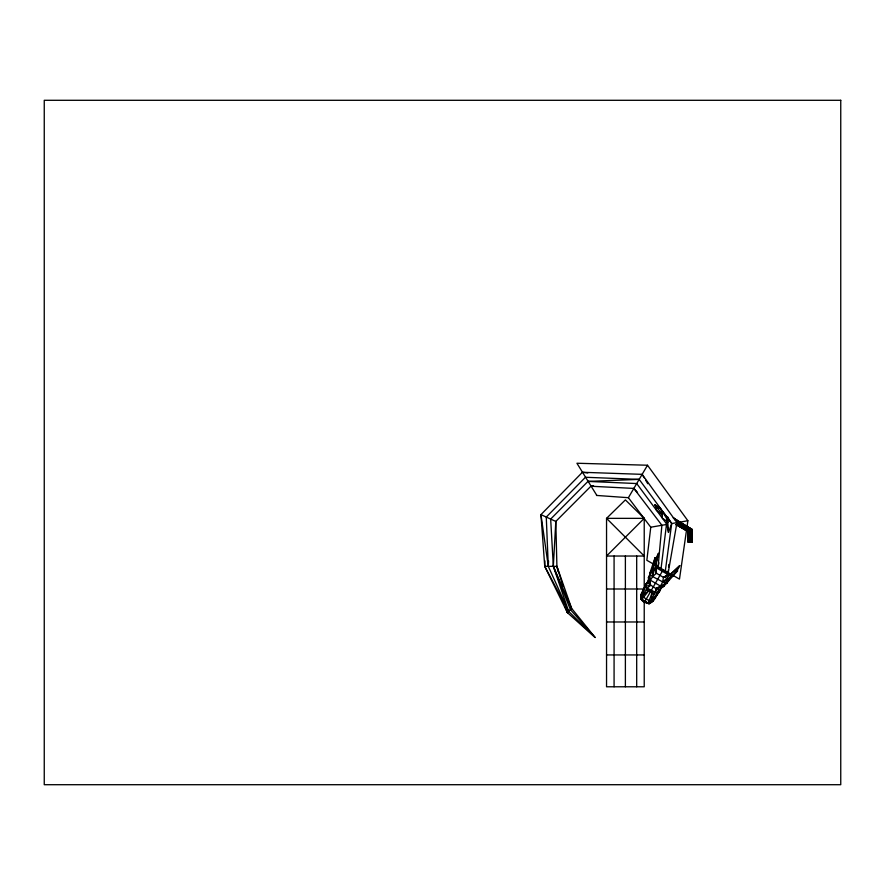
<?xml version="1.0" encoding="UTF-8"?>
<svg xmlns="http://www.w3.org/2000/svg" width="885" height="885" viewBox="0 0 885 885"><rect width="100%" height="100%" fill="white"/><g stroke="black" fill="none" stroke-linecap="round" stroke-linejoin="round"><path stroke-width="1.33" d="M692.192 542.273L691.915 530.447L673.363 517.924L691.993 529.363L692.192 542.273L688.132 542.273L688.165 531.841L688.63 542.273L688.984 535.845M662.367 515.004L656.537 510.335L656.57 507.99M691.694 542.273L691.993 529.363L679.204 522.073M652.179 600.262L652.654 601.081C648.251 600.782 643.76 598.194 641.304 594.521L647.709 582.496L647.178 582.717C643.826 588.879 635.286 600.351 646.769 603.083C653.761 605.163 656.88 594.167 659.878 589.51L652.654 601.081L649.214 603.758L646.769 603.083L648.24 602.984L651.072 600.981L657.931 593.581L655.962 588.614L647.178 582.717L649.247 577.496L648.417 577.839L650.442 585.428L647.167 588.193L640.707 598.835L642.51 600.627L641.857 599.3L642.178 595.848L645.154 586.213L650.442 585.428L649.9 573.082L655.022 557.793L655.099 561.687M642.244 594.532L641.315 593.99L640.707 598.835L649.214 603.758L655.199 592.828L655.962 588.614L660.442 586.036L662.544 582.308L663.507 577.374L668.872 573.812L665.321 570.947L671.704 523.555L639.169 479.382L587.961 481.407L550.669 519.075L553.335 566.345L571.644 608.404L595.118 637.488L567.418 612.641L544.729 566.345L544.894 560.869M688.818 542.273L689.149 532.04L676.936 522.648L642.134 474.349L582.407 472.28L540.956 514.627L544.729 566.345L568.657 611.402L595.118 637.488L570.405 609.643L553.335 566.345L555.802 521.431L590.892 486.23L593.525 485.622M691.65 538.401L691.993 529.363L674.569 519.451M662.732 586.567L659.944 590.096L655.962 588.614L663.551 586.567C667.445 578.182 676.184 574.431 679.735 565.648L662.544 582.308L669.359 578.702L666.925 582.905L665.62 583.414L652.61 576.577L653.108 563.933L658.451 553.357L655.829 565.183L656.416 573.27L652.61 576.577L650.442 580.261L660.442 586.036L663.551 586.567L677.6 570.836L675.332 572.086M548.567 560.946L548.291 566.345L568.657 611.402L553.335 566.345M641.315 593.99L641.005 599.145L643.926 600.838M665.94 576.92L663.507 577.374L656.416 573.27L656.261 567.794L656.814 566.854L661.062 568.491L667.434 516.785L671.704 523.555L668.485 532.427L666.936 524.396L636.713 483.553L587.961 481.407M668.418 569.896L668.23 572.617L676.936 522.648L691.915 530.447L689.149 532.04L675.631 524.451M668.606 567.174L668.806 564.442M655.022 557.793L652.499 570.228L650.121 574.465L652.61 576.577L653.108 563.933L655.542 564.818L656.261 567.794L668.319 574.752L670.797 573.834L679.735 565.648M596.49 495.434L628.383 497.702L650.763 527.217L646.846 560.282L679.481 579.122L687.877 520.734L647.51 465.233L576.92 463.242L596.866 495.467M651.072 600.981L652.378 592.142L646.293 589.532L650.386 591.899M649.579 575.283L651.725 569.929M645.209 587.175L645.596 584.631L648.572 580.859L645.596 584.631L648.528 582.02M645.309 587.585L645.961 584.011M659.613 589.853L659.082 592.408L656.062 594.831M658.927 562.805L658.097 566.776L661.892 525.27L633.848 488.42L590.892 486.23M652.61 576.577L658.451 553.357M648.24 602.984L652.378 592.142L654.48 594.255L652.433 593.083M650.442 580.261L648.417 577.839L651.869 569.785M668.098 579.244L666.925 582.905L664.303 584.985M660.387 589.233L659.082 592.408L660.409 589.067M659.944 590.096L661.327 586.711M641.304 594.521L645.386 585.815M648.417 577.839L650.121 574.465M677.6 570.836L669.071 578.823L666.925 582.905L668.175 580.671M644.645 601.855L663.197 569.719M628.383 497.702L647.51 465.233M650.962 572.872L649.9 573.082L652.367 569.188M652.654 601.081L658.163 593.182M667.467 580.859L669.27 578.801M649.9 573.082L652.499 570.228M641.857 599.3L649.181 590.295L642.178 595.848M565.349 607.63L567.418 612.641L571.644 608.404L556.908 566.345L555.802 521.431L540.956 514.627L548.291 566.345L546.266 517.061L585.45 477.269L639.169 479.382M656.659 594.145L659.436 591.788L659.148 589.344M653.108 600.804L648.805 603.647L644.899 601.391M662.544 582.308L673.253 575.56L670.797 573.834L663.507 577.374L671.261 573.889M660.442 586.036L665.62 583.414M655.962 588.614L662.19 586.169M670.808 576.013L673.253 575.56L670.797 573.834M650.763 527.217L666.936 524.396M671.704 523.555L687.877 520.734M544.729 566.345L556.908 566.345L563.048 586.025M606.546 589.001L644.225 589.001L644.225 518.356L625.385 499.903L606.546 518.356L606.546 686.782L644.225 686.782L644.225 601.369M606.546 621.978L644.225 621.978M606.546 654.944L644.225 654.944M582.407 472.28L587.817 472.955M657.931 593.581L647.167 588.193L645.154 586.213M657.577 507.205L660.509 508.355L662.389 513.311M653.108 563.933L655.829 565.183M675.908 524.562L689.149 532.04L690.3 542.273L690.731 531.553L676.936 522.648M656.814 566.854L668.872 573.812M640.707 598.835L642.831 600.063M676.737 524.44L689.149 532.04M676.45 524.451L688.076 531.62L688.63 542.273M660.509 508.355L655.022 504.749L656.537 510.335M668.164 522.095L662.4 518.267L661.825 510.512L665.974 515.778L667.644 519.318M673.363 517.924L691.915 530.447M633.848 488.42L637.521 492.414M656.593 506.817L655.022 504.749L662.5 514.683M667.954 520.612L661.825 510.512L662.577 513.145M642.134 474.349L644.247 477.867M645.652 480.212L647.765 483.73M655.177 569.774L656.416 573.27L655.542 564.818M668.186 519.207L667.434 516.785L668.485 532.427M556.908 566.345L558.114 571.633M566.522 608.67L567.418 612.641M649.645 580.14L650.442 585.428M663.429 585.682L663.551 586.567M688.076 531.62L688.132 542.273M636.691 556.034L636.691 686.782M625.385 556.034L625.385 686.782M614.079 556.034L614.079 686.782M644.225 518.356L606.546 556.034L644.225 556.034L606.546 518.356L644.225 518.356M840.75 100.293L44.25 100.293L44.25 784.707L840.75 784.707L840.75 100.293"/></g></svg>
